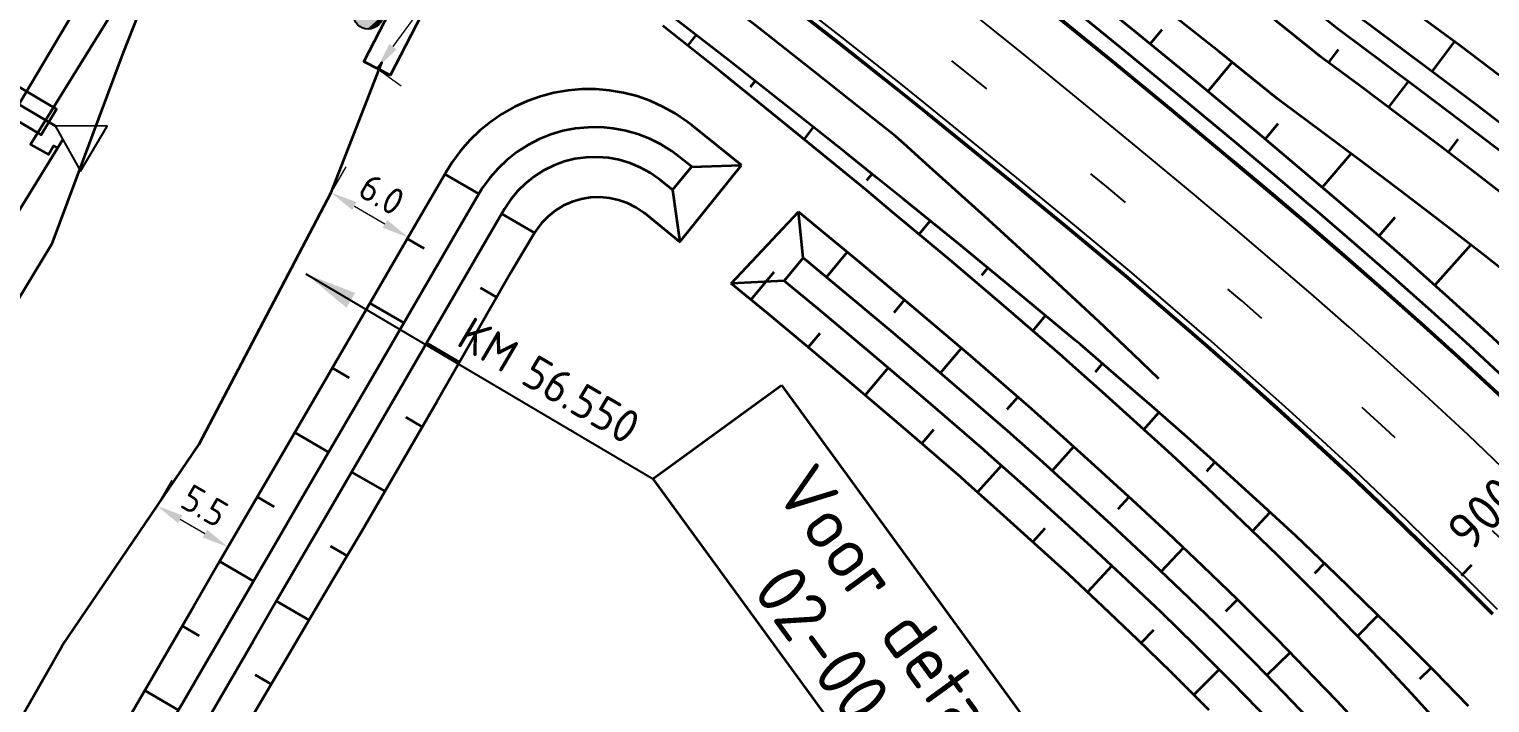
# Model space of a CAD drawing. Header units: metres. Extents: x 134219 to 139178, y 438661 to 444352.
# Drawn here: x 135489.1 to 135587, y 443127.5 to 443172.7 of the extents above; entities that cross this region are included whole.
import ezdxf
from ezdxf.enums import TextEntityAlignment as Align

# ---------------------------------------------------------------- set-up
doc = ezdxf.new("R2010")
doc.units = ezdxf.units.M
doc.linetypes.add('13strp', pattern=[4, 1, -3])
doc.linetypes.add('39strp', pattern=[12, 3, -9])
doc.layers.get('DEFPOINTS').update_dxf_attribs({"color": 193})
for name, color, linetype, lineweight in [('N-WE-AM-KILOMETRERING-S', 7, 'Continuous', 25), ('N-WE-KL-ET_HULPSTUK_MOF-S', 10, 'Continuous', 25), ('N-WE-KL-ET_LS_OV-T35', 3, 'Continuous', 35), ('N-WE-KL-ET_LS_OV_KABEL-G', 10, 'KL-LS-OV-N', 35), ('N-WE-KL-ET_LS_OV_KABEL-M', 7, 'Continuous', 18), ('N-WE-KL-ET_LS_OV_KABEL-T25', 7, 'Continuous', 25), ('N-WE-KL-ET_MANTELBUIS-G', 10, 'Continuous', 35), ('N-WE-VW-VS-S', 160, 'Continuous', 25), ('Utd-geleiderail-nw', 8, 'glm a2ee v014$0$f2m40080', 35), ('Utd-ondergr-bs', 8, 'Continuous', 35), ('Utd-ondergr-nw', 8, '13strp', 35), ('X-XX-AL-AANPIJLING-G', 7, 'Continuous', 18)]:
    doc.layers.add(name, color=color, linetype=linetype, lineweight=lineweight)
doc.layers.add('N-WE-KL-MONITORING-T25', color=2, linetype='Continuous')
doc.layers.add('Utd-weg-nw', color=8, linetype='Continuous')
doc.styles.add('alm a2ee v011$0$rtw_iso', font='NLCS-ISO.ttf')
doc.styles.add('ISO18', font='NLCS-ISO.ttf')
doc.styles.add('ISO25', font='NLCS-ISO.ttf')
doc.styles.add('NLCS-ISO', font='NLCS-ISO.ttf')
doc.styles.add('NLCS_18', font='NLCS-ISO.ttf', dxfattribs={"height": 1.8})
doc.linetypes.add('glm a2ee v014$0$f2m40080', pattern='A,2,-1,[160,RTW.shx,S=0.5,R=0,X=0,Y=0],-1', length=4)
doc.linetypes.add('KL-LS-OV-N', pattern='A,4,-1,[103,NLCS.SHX,S=0.75,R=0,X=0,Y=0],-1,4,-1.5,["0V",Standard,S=1,R=0,X=0,Y=-0.5],-3', length=14.5)
doc.dimstyles.new('NLCS_t18_pijl_Dimension_l3_h1', dxfattribs={"dimtxt": 1.8, "dimasz": 1.8, "dimexe": 2, "dimexo": 2, "dimgap": 0.7, "dimtad": 1, "dimdec": 1, "dimzin": 0, "dimdsep": 46, "dimtxsty": 'NLCS_18', "dimcen": 2.5, "dimdle": 2, "dimclrd": 256, "dimclre": 256, "dimclrt": 256, "dimadec": 1, "dimazin": 0, "dimtfac": 1, "dimtdec": 1, "dimtofl": 0, "dimtmove": 1, "dimatfit": 0, "dimfxl": 0, "dimtolj": 1, "dimtzin": 0, "dimlwd": 18, "dimlwe": 18, "dimarcsym": 0})
doc.dimstyles.new('UTD', dxfattribs={"dimtxt": 1.8, "dimasz": 1.8, "dimexe": 0, "dimexo": 0, "dimgap": 0.5, "dimtad": 1, "dimdec": 1, "dimzin": 1, "dimdsep": 46, "dimtxsty": 'ISO18', "dimcen": 2.5, "dimclrd": 256, "dimclre": 256, "dimclrt": 1, "dimadec": 0, "dimazin": 0, "dimtfac": 1, "dimtdec": 1, "dimtmove": 0, "dimatfit": 3, "dimfxl": 0, "dimlwd": -1, "dimlwe": -1, "dimarcsym": 0})

# ---------------------------------------------------------------- blocks, each defined once
blk = doc.blocks.new('SVW-VS_KAST_DS-SO (1)')
blk.add_lwpolyline([(-1.75, 0), (1.75, 0), (0, 3)], close=True)
blk = doc.blocks.new('*U17')
for points in [[(-0.342, 0.94), (-0.174, -0.985), (-0.174, 0.985)], [(-0.174, 0.985), (0, -1), (0, 1)], [(0, -1), (-0.174, 0.985), (-0.174, -0.985)], [(0.174, -0.985), (0, 1), (0, -1)], [(0, 1), (0.174, -0.985), (0.174, 0.985)], [(0.342, -0.94), (0.174, 0.985), (0.174, -0.985)], [(0.174, 0.985), (0.342, -0.94), (0.342, 0.94)], [(-1, 0), (-0.985, -0.174), (-0.985, 0.174)], [(-0.985, 0.174), (-0.94, -0.342), (-0.94, 0.342)], [(-0.94, -0.342), (-0.985, 0.174), (-0.985, -0.174)], [(-0.94, 0.342), (-0.866, -0.5), (-0.866, 0.5)], [(-0.866, -0.5), (-0.94, 0.342), (-0.94, -0.342)], [(-0.866, 0.5), (-0.766, -0.643), (-0.766, 0.643)], [(-0.766, -0.643), (-0.866, 0.5), (-0.866, -0.5)], [(-0.766, 0.643), (-0.643, -0.766), (-0.643, 0.766)], [(-0.643, -0.766), (-0.766, 0.643), (-0.766, -0.643)], [(-0.643, 0.766), (-0.5, -0.866), (-0.5, 0.866)], [(-0.5, -0.866), (-0.643, 0.766), (-0.643, -0.766)], [(-0.5, 0.866), (-0.342, -0.94), (-0.342, 0.94)], [(-0.342, -0.94), (-0.5, 0.866), (-0.5, -0.866)], [(-0.174, -0.985), (-0.342, 0.94), (-0.342, -0.94)], [(0.5, -0.866), (0.342, 0.94), (0.342, -0.94)], [(0.342, 0.94), (0.5, -0.866), (0.5, 0.866)], [(0.643, -0.766), (0.5, 0.866), (0.5, -0.866)], [(0.5, 0.866), (0.643, -0.766), (0.643, 0.766)], [(0.766, -0.643), (0.643, 0.766), (0.643, -0.766)], [(0.643, 0.766), (0.766, -0.643), (0.766, 0.643)], [(0.866, -0.5), (0.766, 0.643), (0.766, -0.643)], [(0.766, 0.643), (0.866, -0.5), (0.866, 0.5)], [(0.94, -0.342), (0.866, 0.5), (0.866, -0.5)], [(0.866, 0.5), (0.94, -0.342), (0.94, 0.342)], [(0.985, -0.174), (0.94, 0.342), (0.94, -0.342)], [(0.94, 0.342), (0.985, -0.174), (0.985, 0.174)], [(1, 0), (0.985, 0.174), (0.985, -0.174)]]:
    blk.add_solid(points)
blk = doc.blocks.new('SKL-ET_HULP_MOF-SO')
blk.add_circle((0, 0), 1)
blk.add_blockref('*U17', (0, 0))
at = {"style": 'ISO25'}
blk.add_attdef('SM', text='', height=2.25, dxfattribs=at).set_placement((0, 2.5), align=Align.MIDDLE)
blk = doc.blocks.new('SAL-AM_KILOMETRERING-SO (1)')
blk.add_lwpolyline([(10, 0), (19, 0), (37, 0)])
at = {"style": 'NLCS-ISO'}
blk.add_text('KM', height=2.25, dxfattribs=at).set_placement((21, 1))
blk.add_attdef('KM', (26, 1), '', height=2.25, dxfattribs=at)
blk = doc.blocks.new('*D405')
at = {"layer": 'DEFPOINTS', "color": 0, "transparency": 16777216}
for p in [(135524.297, 443186.333), (135512.446, 443170.053), (135512.446, 443170.053)]:
    blk.add_point(p, dxfattribs=at)
at = {"layer": 'N-WE-KL-ET_LS_OV_KABEL-M', "lineweight": 18, "transparency": 16777216}
for p, q in [((135524.297, 443186.333), (135525.914, 443185.156)), ((135512.446, 443170.053), (135514.063, 443168.876))]:
    blk.add_line(p, q, dxfattribs=at)
at = {"layer": 'N-WE-KL-ET_LS_OV_KABEL-M', "linetype": 'Continuous', "lineweight": 18, "transparency": 16777216}
blk.add_line((135523.237, 443184.878), (135513.505, 443171.509), dxfattribs=at)
at = {"layer": 'N-WE-KL-ET_LS_OV_KABEL-M', "transparency": 16777216}
for points in [[(135522.995, 443185.054), (135523.48, 443184.701), (135524.297, 443186.333)], [(135513.263, 443171.685), (135513.748, 443171.332), (135512.446, 443170.053)]]:
    blk.add_solid(points, dxfattribs=at)
at = {"layer": 'N-WE-KL-ET_LS_OV_KABEL-M', "transparency": 16777216, "insert": (135519.043, 443179.224), "char_height": 1.8, "attachment_point": 5, "rotation": 53.94745, "style": 'NLCS_18'}
blk.add_mtext('\\A1;20.1', dxfattribs=at)
blk = doc.blocks.new('*D409')
at = {"layer": 'DEFPOINTS', "color": 0, "transparency": 16777216}
for p in [(135509.375, 443161.728, 1.374), (135514.531, 443158.73, 1.374), (135514.531, 443158.73)]:
    blk.add_point(p, dxfattribs=at)
at = {"layer": 'N-WE-KL-ET_LS_OV_KABEL-M', "lineweight": 18, "transparency": 16777216}
for p, q in [((135509.551, 443162.032), (135510.38, 443163.457)), ((135514.707, 443159.034), (135515.536, 443160.459))]:
    blk.add_line(p, q, dxfattribs=at)
at = {"layer": 'N-WE-KL-ET_LS_OV_KABEL-M', "linetype": 'Continuous', "lineweight": 18, "transparency": 16777216}
blk.add_line((135510.931, 443160.823), (135512.974, 443159.635), dxfattribs=at)
at = {"layer": 'N-WE-KL-ET_LS_OV_KABEL-M', "transparency": 16777216}
for points in [[(135511.082, 443161.083), (135510.78, 443160.564), (135509.375, 443161.728)], [(135513.125, 443159.894), (135512.824, 443159.376), (135514.531, 443158.73)]]:
    blk.add_solid(points, dxfattribs=at)
at = {"layer": 'N-WE-KL-ET_LS_OV_KABEL-M', "transparency": 16777216, "insert": (135512.757, 443161.612), "char_height": 1.8, "attachment_point": 5, "rotation": 329.82722, "style": 'NLCS_18'}
blk.add_mtext('\\A1;6.0', dxfattribs=at)
blk = doc.blocks.new('*D411')
at = {"layer": 'DEFPOINTS', "color": 0, "transparency": 16777216}
for p in [(135497.713, 443140.743), (135502.467, 443137.979), (135502.467, 443137.979)]:
    blk.add_point(p, dxfattribs=at)
at = {"layer": 'N-WE-KL-ET_LS_OV_KABEL-M', "lineweight": 18, "transparency": 16777216}
for p, q in [((135497.713, 443140.743), (135498.718, 443142.472)), ((135502.467, 443137.979), (135503.472, 443139.708))]:
    blk.add_line(p, q, dxfattribs=at)
at = {"layer": 'N-WE-KL-ET_LS_OV_KABEL-M', "linetype": 'Continuous', "lineweight": 18, "transparency": 16777216}
blk.add_line((135499.269, 443139.838), (135500.911, 443138.884), dxfattribs=at)
at = {"layer": 'N-WE-KL-ET_LS_OV_KABEL-M', "transparency": 16777216}
for points in [[(135499.42, 443140.098), (135499.118, 443139.579), (135497.713, 443140.743)], [(135501.061, 443139.143), (135500.76, 443138.625), (135502.467, 443137.979)]]:
    blk.add_solid(points, dxfattribs=at)
at = {"layer": 'N-WE-KL-ET_LS_OV_KABEL-M', "transparency": 16777216, "insert": (135500.894, 443140.744), "char_height": 1.8, "attachment_point": 5, "rotation": 329.82722, "style": 'NLCS_18'}
blk.add_mtext('\\A1;5.5', dxfattribs=at)

msp = doc.modelspace()

# ---------------------------------------------------------------- linework, layer by layer
at = {"layer": 'N-WE-KL-ET_LS_OV-T35'}
for p, q in [((135530.92, 443142.56), (135539.535, 443148.834)), ((135539.535, 443148.834), (135572.995, 443102.891)), ((135530.92, 443142.56), (135564.381, 443096.617))]:
    msp.add_line(p, q, dxfattribs=at)
at = {"layer": 'N-WE-KL-ET_LS_OV_KABEL-G', "flags": 128}
for points, elevation in [([(135677.536, 443516.739), (135677.249, 443516.875), (135668.925, 443498.764), (135635.534, 443430.952), (135612.55, 443385.909), (135589.808, 443343.012), (135564.659, 443296.774), (135543.493, 443259.045), (135530.681, 443235.816), (135520.463, 443218.408), (135519.326, 443216.554), (135520.442, 443215.662), (135519.326, 443213.817), (135518.596, 443213.796), (135516.76, 443211.016), (135515.995, 443210.843), (135516.007, 443210.845), (135504.087, 443190.834), (135504.074, 443190.813), (135504.428, 443189.469), (135504.426, 443189.467), (135489.243, 443164.953), (135490.441, 443164.272), (135490.776, 443164.865), (135490.983, 443164.761)], 7.678), ([(135498.811, 443081.781), (135498.825, 443081.778), (135499.676, 443082.47), (135479.295, 443110.228), (135491.354, 443131.372), (135500.523, 443144.885), (135509.375, 443161.728), (135512.756, 443170.434), (135512.446, 443170.053)], 1.374)]:
    msp.add_lwpolyline(points, dxfattribs=dict(at, elevation=elevation))
for points in [[(135490.889, 443166.2), (135485.783, 443169.216)], [(135491.397, 443165.29), (135483.27, 443152.118), (135471.367, 443133.598), (135470.039, 443132.756)]]:
    msp.add_lwpolyline(points, dxfattribs=at)
at = {"layer": 'N-WE-KL-ET_MANTELBUIS-G', "flags": 128}
msp.add_lwpolyline([(135513.335, 443169.595), (135533.981, 443209.581), (135532.204, 443210.499), (135511.557, 443170.512)], close=True, dxfattribs=at)
msp.add_lwpolyline([(135484.554, 443168.781), (135489.95, 443165.594), (135490.967, 443167.316), (135485.57, 443170.503)], dxfattribs=at)
at = {"layer": 'Utd-geleiderail-nw', "linetype": 'Continuous', "flags": 128}
for points in [[(135547.159, 443165.513), (135545.676, 443166.701), (135541.773, 443169.8), (135537.853, 443172.876), (135533.916, 443175.929), (135529.961, 443178.96), (135525.989, 443181.969), (135522.003, 443184.952), (135522, 443184.954), (135518.245, 443187.732), (135514.472, 443190.492), (135513.974, 443190.854), (135509.931, 443193.774), (135505.874, 443196.672), (135501.803, 443199.552), (135497.72, 443202.417), (135493.624, 443205.267), (135489.519, 443208.106), (135485.405, 443210.936), (135481.284, 443213.758), (135477.156, 443216.576), (135473.026, 443219.389), (135471.358, 443220.524)], [(135574.796, 443160.983), (135572.97, 443162.533), (135570.498, 443164.613), (135570.149, 443164.905), (135566.261, 443168.139), (135562.35, 443171.355), (135558.424, 443174.546)], [(135564.802, 443149.243), (135563.079, 443150.905), (135560.794, 443153.088), (135560.49, 443153.371), (135556.829, 443156.756), (135553.152, 443160.118), (135549.453, 443163.46), (135547.748, 443164.988), (135547.159, 443165.513)], [(135588.566, 443148.736), (135585.624, 443151.462), (135583.063, 443153.78), (135580.494, 443156.059), (135577.916, 443158.307), (135575.444, 443160.432), (135574.796, 443160.982)]]:
    msp.add_lwpolyline(points, dxfattribs=at)
at = {"layer": 'Utd-ondergr-bs', "flags": 128}
for points in [[(135504.738, 443190.64), (135498.168, 443178.044), (135495.388, 443170.994), (135490.646, 443158.242), (135487.816, 443153.568), (135486.019, 443151.71), (135482.977, 443149.635), (135480.064, 443146.736), (135475.463, 443140.097), (135471.985, 443133.812)], [(135500.517, 443187.688), (135494.054, 443177.104), (135481.628, 443156.156), (135470.483, 443136.903), (135471.602, 443136.197), (135471.042, 443134.951)]]:
    msp.add_lwpolyline(points, dxfattribs=at)
at = {"layer": 'Utd-ondergr-nw', "color": 7, "linetype": 'Continuous'}
msp.add_line((135585.063, 443136.075), (135585.766, 443136.786), dxfattribs=at)
at = {"layer": 'Utd-ondergr-nw', "linetype": 'Continuous', "flags": 128}
for points in [[(135589.245, 443155.432), (135586.491, 443157.61), (135583.736, 443159.749), (135580.981, 443161.854), (135578.351, 443163.838), (135575.726, 443165.797), (135573.108, 443167.735), (135572.76, 443168.015), (135568.79, 443171.196), (135564.808, 443174.362), (135560.816, 443177.512), (135558.975, 443178.956), (135556.811, 443180.646), (135552.79, 443183.757), (135548.751, 443186.846), (135544.695, 443189.911), (135540.621, 443192.952), (135536.531, 443195.97), (135532.423, 443198.964), (135528.557, 443201.75), (135524.677, 443204.515), (135524.158, 443204.882), (135519.999, 443207.793), (135518.023, 443209.152)], [(135589.16, 443160.59), (135586.377, 443162.753), (135583.598, 443164.879), (135580.948, 443166.88), (135578.307, 443168.853), (135575.676, 443170.802), (135575.327, 443171.083), (135571.339, 443174.278), (135567.34, 443177.458), (135563.33, 443180.623), (135561.481, 443182.074), (135559.308, 443183.771), (135555.268, 443186.897), (135551.211, 443189.999), (135547.137, 443193.078), (135543.045, 443196.134), (135538.937, 443199.166), (135535.87, 443201.405)], [(135588.803, 443165.513), (135586.003, 443167.658), (135583.335, 443169.674), (135580.679, 443171.66), (135578.036, 443173.619), (135577.685, 443173.901), (135573.681, 443177.11), (135569.666, 443180.304), (135565.64, 443183.481), (135563.783, 443184.938), (135561.601, 443186.643), (135557.545, 443189.782), (135553.471, 443192.897), (135549.381, 443195.989), (135545.272, 443199.057), (135542.222, 443201.311)], [(135587.647, 443169.559), (135584.956, 443171.573), (135582.279, 443173.554), (135579.661, 443175.558), (135579.315, 443175.85), (135575.375, 443179.159), (135571.423, 443182.453), (135567.433, 443185.701), (135565.567, 443187.157), (135563.372, 443188.861), (135559.294, 443191.997), (135555.197, 443195.109), (135551.082, 443198.196), (135546.977, 443201.294), (135546.824, 443201.421)], [(135587.813, 443164.387), (135585.021, 443166.524), (135582.361, 443168.533), (135579.711, 443170.514), (135577.073, 443172.469), (135576.722, 443172.751), (135572.725, 443175.954), (135568.717, 443179.142), (135564.697, 443182.315), (135562.844, 443183.769), (135560.665, 443185.471), (135556.616, 443188.604), (135552.549, 443191.714), (135548.465, 443194.801), (135544.363, 443197.864), (135540.248, 443200.9)], [(135587.15, 443133.461), (135584.803, 443135.811), (135583.186, 443137.394), (135580.429, 443140.083), (135577.631, 443142.734), (135575.19, 443144.993), (135572.726, 443147.228), (135570.242, 443149.443), (135567.851, 443151.543), (135565.447, 443153.631), (135563.033, 443155.707), (135562.696, 443155.989), (135558.855, 443159.185), (135554.996, 443162.359), (135551.118, 443165.51), (135549.328, 443166.953), (135547.223, 443168.64), (135543.309, 443171.747), (135539.378, 443174.831)], [(135587.2, 443133.51), (135584.852, 443135.861), (135583.235, 443137.444), (135580.477, 443140.134), (135577.679, 443142.786), (135575.237, 443145.045), (135572.772, 443147.28), (135570.288, 443149.495), (135567.897, 443151.597), (135565.493, 443153.684), (135563.078, 443155.761), (135562.741, 443156.043), (135558.9, 443159.239), (135555.04, 443162.413), (135551.162, 443165.565), (135549.372, 443167.007), (135547.266, 443168.694), (135543.353, 443171.802), (135539.421, 443174.887)], [(135589.557, 443149.794), (135586.597, 443152.537), (135584.029, 443154.861), (135581.45, 443157.15), (135578.863, 443159.406), (135576.385, 443161.536), (135573.905, 443163.642), (135571.426, 443165.727), (135571.084, 443166.013), (135567.185, 443169.256), (135563.268, 443172.477), (135559.333, 443175.676)], [(135583.906, 443125.756), (135581.747, 443128.141), (135579.552, 443130.494), (135578.035, 443132.078), (135575.425, 443134.76), (135572.762, 443137.411), (135570.427, 443139.675), (135568.06, 443141.92), (135565.663, 443144.15), (135563.346, 443146.268), (135561.009, 443148.377), (135558.652, 443150.477), (135558.324, 443150.764), (135554.572, 443154.007), (135550.795, 443157.221), (135546.993, 443160.406), (135545.236, 443161.861), (135543.168, 443163.562), (135539.323, 443166.696), (135535.46, 443169.809), (135531.579, 443172.899)], [(135585.542, 443127.323), (135583.281, 443129.651), (135580.987, 443131.948), (135579.407, 443133.494), (135576.71, 443136.127), (135573.967, 443138.727), (135571.567, 443140.948), (135569.141, 443143.15), (135566.689, 443145.336), (135564.325, 443147.414), (135561.943, 443149.483), (135559.546, 443151.545), (135559.211, 443151.825), (135555.394, 443155.001), (135551.559, 443158.155), (135547.705, 443161.287), (135545.926, 443162.72), (135543.834, 443164.397), (135539.945, 443167.485), (135536.039, 443170.55), (135532.115, 443173.593)], [(135587.81, 443147.936), (135584.876, 443150.656), (135582.328, 443152.962), (135579.766, 443155.235), (135577.194, 443157.478), (135574.729, 443159.597), (135572.259, 443161.694), (135569.788, 443163.772), (135569.447, 443164.057), (135565.56, 443167.291), (135561.654, 443170.503), (135557.73, 443173.693)], [(135587.858, 443147.987), (135584.924, 443150.707), (135582.375, 443153.014), (135579.812, 443155.287), (135577.24, 443157.53), (135574.774, 443159.65), (135572.304, 443161.747), (135569.833, 443163.826), (135569.492, 443164.111), (135565.605, 443167.345), (135561.698, 443170.557), (135557.774, 443173.747)], [(135533.261, 443171.56), (135533.815, 443172.275)], [(135565.006, 443172.637), (135564.228, 443171.688)], [(135583.103, 443169.847), (135584.598, 443171.838)], [(135576.819, 443171.306), (135576.155, 443170.447)], [(135569.706, 443170.462), (135568.085, 443168.507)], [(135537.459, 443168.82), (135537.758, 443169.201)], [(135581.494, 443169.181), (135580.194, 443167.443)], [(135536.845, 443163.557), (135533.517, 443166.241), (135533.188, 443166.494), (135532.412, 443167.02), (135531.594, 443167.479), (135530.739, 443167.866), (135529.855, 443168.178), (135528.948, 443168.415), (135528.023, 443168.573), (135527.089, 443168.651), (135526.151, 443168.65), (135525.217, 443168.569), (135524.293, 443168.409), (135523.386, 443168.171), (135522.502, 443167.856), (135521.649, 443167.467), (135520.832, 443167.007), (135520.057, 443166.479), (135519.33, 443165.887), (135518.656, 443165.235), (135518.039, 443164.528), (135517.486, 443163.771), (135517.123, 443163.19)], [(135533.511, 443163.483), (135532.674, 443164.129), (135532.182, 443164.497), (135531.464, 443164.948), (135530.707, 443165.33), (135529.917, 443165.64), (135529.102, 443165.873), (135528.268, 443166.028), (135527.423, 443166.105), (135526.575, 443166.101), (135525.731, 443166.018), (135524.898, 443165.856), (135524.085, 443165.616), (135523.297, 443165.3), (135522.543, 443164.912), (135521.829, 443164.454), (135521.161, 443163.931), (135520.545, 443163.348), (135519.987, 443162.709), (135519.492, 443162.021), (135519.255, 443161.637)], [(135541.042, 443165.295), (135541.684, 443166.104)], [(135572.781, 443166.325), (135571.926, 443165.306)], [(135584.827, 443165.305), (135584.169, 443164.442)], [(135532.228, 443161.918), (135531.421, 443162.57), (135531.346, 443162.629), (135530.733, 443163.057), (135530.077, 443163.418), (135529.387, 443163.707), (135528.67, 443163.92), (135527.935, 443164.055), (135527.189, 443164.112), (135526.441, 443164.088), (135525.701, 443163.985), (135524.975, 443163.803), (135524.273, 443163.545), (135523.602, 443163.214), (135522.971, 443162.812), (135522.386, 443162.346), (135521.855, 443161.82), (135521.382, 443161.24), (135520.984, 443160.632)], [(135577.673, 443164.343), (135575.745, 443162.079)], [(135517.123, 443163.19), (135515.246, 443159.961), (135510.22, 443151.316), (135505.194, 443142.671), (135503.373, 443139.538), (135501.81, 443136.85), (135500.168, 443134.025), (135495.142, 443125.38)], [(135519.255, 443161.637), (135516.987, 443162.956)], [(135545.25, 443162.56), (135545.593, 443162.987)], [(135519.255, 443161.637), (135517.514, 443158.642), (135512.488, 443149.997), (135507.462, 443141.352), (135505.641, 443138.219), (135504.078, 443135.531), (135502.436, 443132.706), (135497.41, 443124.061), (135494.145, 443118.446), (135492.891, 443116.289), (135492.644, 443115.835), (135492.297, 443115.061), (135492.024, 443114.258), (135491.827, 443113.433), (135491.71, 443112.593), (135491.671, 443111.746), (135491.713, 443110.898), (135491.835, 443110.059), (135492.035, 443109.235), (135492.311, 443108.433), (135492.662, 443107.661), (135493.084, 443106.925), (135493.502, 443106.325)], [(135532.771, 443158.396), (135530.392, 443160.317), (135530.31, 443160.382), (135529.786, 443160.736), (135529.222, 443161.02), (135528.626, 443161.231), (135528.009, 443161.365), (135527.379, 443161.421), (135526.748, 443161.396), (135526.124, 443161.292), (135525.519, 443161.11), (135524.941, 443160.853), (135524.401, 443160.526), (135523.906, 443160.133), (135523.465, 443159.68), (135523.084, 443159.176), (135522.987, 443159.022)], [(135520.984, 443160.632), (135519.243, 443157.637), (135514.217, 443148.992), (135509.191, 443140.347), (135507.37, 443137.214), (135505.807, 443134.526), (135504.165, 443131.701), (135499.139, 443123.056), (135495.874, 443117.441), (135494.955, 443115.86), (135494.891, 443115.747), (135494.535, 443115.031), (135494.253, 443114.282), (135494.047, 443113.51), (135493.92, 443112.72), (135493.871, 443111.922), (135493.903, 443111.123), (135494.014, 443110.331), (135494.204, 443109.554), (135494.47, 443108.8), (135494.811, 443108.077), (135495.222, 443107.391), (135495.497, 443107.004)], [(135520.791, 443160.299), (135522.987, 443159.022)], [(135587.152, 443115.768), (135585.55, 443117.72), (135584.943, 443118.447), (135583.1, 443120.612), (135581.017, 443122.989), (135578.897, 443125.335), (135576.741, 443127.648), (135575.251, 443129.206), (135573.444, 443131.073), (135572.685, 443131.845), (135570.063, 443134.459), (135567.758, 443136.695), (135565.418, 443138.916), (135563.045, 443141.125), (135560.749, 443143.227), (135558.427, 443145.321), (135556.084, 443147.411), (135555.757, 443147.696), (135552.023, 443150.925), (135548.263, 443154.124), (135544.479, 443157.295), (135542.73, 443158.743), (135540.671, 443160.437)], [(135548.746, 443158.938), (135549.481, 443159.843)], [(135580.617, 443160.063), (135579.536, 443158.819)], [(135522.987, 443159.022), (135521.401, 443156.383), (135516.441, 443147.699), (135511.415, 443139.055), (135509.573, 443135.933), (135507.993, 443133.255), (135506.333, 443130.441), (135501.252, 443121.827), (135497.95, 443116.234), (135497.525, 443115.51), (135497.435, 443115.351), (135497.11, 443114.678), (135496.858, 443113.974), (135496.682, 443113.247), (135496.586, 443112.505), (135496.568, 443111.757), (135496.631, 443111.012), (135496.773, 443110.278), (135496.993, 443109.562), (135497.287, 443108.875), (135497.653, 443108.223), (135497.987, 443107.742)], [(135515.608, 443157.974), (135514.474, 443158.633)], [(135585.702, 443158.223), (135583.291, 443155.517)], [(135587.469, 443111.887), (135585.52, 443114.33), (135583.934, 443116.264), (135583.333, 443116.985), (135581.509, 443119.13), (135579.447, 443121.485), (135577.348, 443123.808), (135575.212, 443126.101), (135573.737, 443127.644), (135571.947, 443129.495), (135571.196, 443130.261), (135568.595, 443132.854), (135566.307, 443135.075), (135563.982, 443137.283), (135561.622, 443139.48), (135559.336, 443141.573), (135557.024, 443143.66), (135554.687, 443145.744), (135554.361, 443146.028), (135550.636, 443149.249), (135546.887, 443152.44), (135543.112, 443155.603), (135541.368, 443157.048), (135540.986, 443157.362)], [(135542.551, 443156.068), (135543.939, 443157.742)], [(135539.012, 443156.396), (135537.488, 443154.543)], [(135539.012, 443156.396), (135537.488, 443154.543)], [(135539.012, 443156.396), (135537.488, 443154.543)], [(135552.957, 443156.198), (135553.353, 443156.679)], [(135519.363, 443155.345), (135520.448, 443154.714)], [(135568.182, 443127.055), (135565.625, 443129.608), (135563.372, 443131.798), (135561.077, 443133.979), (135558.743, 443136.153), (135556.479, 443138.227), (135554.184, 443140.299), (135551.862, 443142.371), (135551.537, 443142.654), (135547.832, 443145.858), (135544.102, 443149.034), (135540.347, 443152.181), (135538.611, 443153.619), (135536.162, 443155.634)], [(135572.345, 443126.208), (135570.571, 443128.044), (135569.826, 443128.803), (135567.245, 443131.378), (135564.973, 443133.585), (135562.662, 443135.781), (135560.314, 443137.968), (135558.037, 443140.052), (135555.733, 443142.132), (135553.403, 443144.211), (135553.077, 443144.494), (135549.362, 443147.708), (135545.621, 443150.892), (135541.855, 443154.047), (135540.115, 443155.489), (135539.716, 443155.817)], [(135514.229, 443152.992), (135511.961, 443154.31)], [(135547.073, 443153.703), (135547.774, 443154.534)], [(135556.353, 443152.467), (135557.206, 443153.493)], [(135542.092, 443152.284), (135541.323, 443151.363)], [(135542.092, 443152.284), (135541.323, 443151.363)], [(135542.092, 443152.284), (135541.323, 443151.363)], [(135515.765, 443151.654), (135517.968, 443150.372)], [(135550.17, 443149.645), (135551.585, 443151.297)], [(135510.582, 443149.328), (135509.448, 443149.988)], [(135546.686, 443149.985), (135545.134, 443148.155)], [(135546.686, 443149.985), (135545.134, 443148.155)], [(135546.686, 443149.985), (135545.134, 443148.155)], [(135560.562, 443149.73), (135561.028, 443150.27)], [(135554.656, 443147.21), (135555.37, 443148.03)], [(135514.363, 443146.685), (135515.475, 443146.038)], [(135563.804, 443145.85), (135564.804, 443146.993)], [(135509.203, 443144.347), (135506.935, 443145.665)], [(135549.703, 443145.827), (135548.919, 443144.918)], [(135549.703, 443145.827), (135548.919, 443144.918)], [(135549.703, 443145.827), (135548.919, 443144.918)], [(135557.652, 443143.092), (135559.107, 443144.708)], [(135568.007, 443143.075), (135568.548, 443143.678)], [(135510.739, 443143.009), (135512.962, 443141.716)], [(135554.255, 443143.45), (135552.662, 443141.657)], [(135554.255, 443143.45), (135552.662, 443141.657)], [(135554.255, 443143.45), (135552.662, 443141.657)], [(135505.556, 443140.683), (135504.422, 443141.342)], [(135562.069, 443140.545), (135562.806, 443141.344)], [(135571.077, 443139.045), (135572.249, 443140.317)], [(135557.168, 443139.221), (135556.361, 443138.333)], [(135557.168, 443139.221), (135556.361, 443138.333)], [(135557.168, 443139.221), (135556.361, 443138.333)], [(135509.332, 443138.043), (135510.438, 443137.4)], [(135564.962, 443136.352), (135566.458, 443137.929)], [(135504.177, 443135.701), (135501.909, 443137.02)], [(135561.652, 443136.721), (135560.016, 443134.967)], [(135561.652, 443136.721), (135560.016, 443134.967)], [(135561.652, 443136.721), (135560.016, 443134.967)], [(135575.259, 443136.229), (135575.897, 443136.897)], [(135505.713, 443134.363), (135507.898, 443133.093)], [(135569.298, 443133.686), (135570.06, 443134.462)], [(135578.106, 443132.004), (135579.486, 443133.417)], [(135500.53, 443132.038), (135499.396, 443132.697)], [(135564.451, 443132.42), (135563.62, 443131.557)], [(135564.451, 443132.42), (135563.62, 443131.557)], [(135564.451, 443132.42), (135563.62, 443131.557)], [(135572.035, 443129.404), (135573.59, 443130.921)], [(135568.849, 443129.779), (135567.151, 443128.084)], [(135568.849, 443129.779), (135567.151, 443128.084)], [(135568.849, 443129.779), (135567.151, 443128.084)], [(135582.275, 443129.144), (135583.037, 443129.896)], [(135504.279, 443129.413), (135505.357, 443128.786)], [(135499.151, 443127.056), (135496.883, 443128.375)]]:
    msp.add_lwpolyline(points, dxfattribs=at)
at = {"layer": 'Utd-ondergr-nw', "linetype": 'Continuous'}
for points in [[(135533.496, 443163.465), (135532.226, 443161.92)], [(135532.719, 443158.438), (135536.845, 443163.557)], [(135533.496, 443163.465), (135536.845, 443163.557)], [(135532.228, 443161.918), (135532.719, 443158.438)], [(135536.162, 443155.634), (135540.671, 443160.437)], [(135540.987, 443157.362), (135540.671, 443160.437)], [(135540.987, 443157.362), (135539.716, 443155.817)], [(135539.716, 443155.817), (135536.162, 443155.634)]]:
    msp.add_lwpolyline(points, dxfattribs=at)
at = {"layer": 'Utd-weg-nw', "linetype": '39strp', "flags": 128}
msp.add_lwpolyline([(135654.756, 442916.091), (135655.282, 442918.688), (135655.912, 442922.005), (135656.086, 442922.969), (135656.495, 442925.331), (135657.033, 442928.664), (135657.523, 442932.005), (135657.968, 442935.352), (135658.366, 442938.705), (135658.717, 442942.063), (135659.021, 442945.425), (135659.279, 442948.792), (135659.49, 442952.162), (135659.655, 442955.534), (135659.772, 442958.908), (135659.843, 442962.284), (135659.866, 442965.66), (135659.843, 442969.036), (135659.773, 442972.412), (135659.656, 442975.786), (135659.492, 442979.159), (135659.281, 442982.529), (135659.024, 442985.895), (135659.001, 442986.161), (135658.72, 442989.258), (135658.369, 442992.616), (135657.971, 442995.969), (135657.527, 442999.316), (135657.037, 443002.656), (135656.5, 443005.99), (135655.917, 443009.315), (135655.288, 443012.633), (135654.613, 443015.941), (135653.891, 443019.239), (135653.125, 443022.527), (135652.312, 443025.804), (135651.454, 443029.07), (135650.551, 443032.323), (135649.603, 443035.564), (135648.61, 443038.791), (135647.572, 443042.004), (135646.49, 443045.202), (135645.363, 443048.385), (135644.192, 443051.552), (135642.978, 443054.702), (135641.719, 443057.835), (135640.418, 443060.95), (135639.073, 443064.047), (135637.685, 443067.125), (135636.255, 443070.184), (135634.782, 443073.222), (135633.268, 443076.24), (135631.711, 443079.236), (135630.113, 443082.21), (135628.474, 443085.162), (135626.794, 443088.091), (135625.707, 443089.937), (135625.074, 443090.996), (135623.313, 443093.877), (135621.513, 443096.733), (135619.673, 443099.564), (135617.794, 443102.369), (135615.876, 443105.148), (135613.919, 443107.9), (135611.925, 443110.624), (135609.893, 443113.321), (135607.824, 443115.989), (135605.718, 443118.628), (135603.575, 443121.237), (135601.397, 443123.817), (135599.183, 443126.366), (135596.933, 443128.884), (135594.649, 443131.37), (135592.331, 443133.825), (135589.979, 443136.247), (135587.593, 443138.636), (135585.949, 443140.244), (135583.133, 443142.961), (135580.282, 443145.632), (135577.798, 443147.905), (135575.295, 443150.15), (135572.776, 443152.371), (135570.355, 443154.475), (135567.924, 443156.562), (135565.486, 443158.636), (135565.148, 443158.919), (135561.29, 443162.129), (135557.413, 443165.316), (135553.519, 443168.481), (135551.721, 443169.93), (135549.607, 443171.625), (135545.676, 443174.745), (135541.728, 443177.843), (135537.762, 443180.919), (135533.779, 443183.972), (135529.778, 443187.002), (135525.76, 443190.009), (135521.978, 443192.807), (135518.181, 443195.585), (135517.673, 443195.954), (135513.606, 443198.891), (135511.03, 443200.732)], dxfattribs=at)
at = {"layer": 'Utd-weg-nw', "linetype": 'Continuous', "flags": 128}
for points in [[(135587.485, 443133.791), (135585.133, 443136.146), (135583.513, 443137.731), (135580.751, 443140.426), (135577.948, 443143.081), (135575.504, 443145.343), (135573.036, 443147.581), (135570.55, 443149.798), (135568.156, 443151.901), (135565.751, 443153.99), (135563.335, 443156.068), (135562.998, 443156.35), (135559.155, 443159.547), (135555.293, 443162.723), (135551.413, 443165.876), (135549.623, 443167.319), (135547.516, 443169.007), (135543.601, 443172.116), (135539.668, 443175.202)], [(135588.385, 443142.758), (135585.516, 443145.495), (135582.615, 443148.184), (135580.093, 443150.466), (135577.554, 443152.719), (135575.002, 443154.944), (135572.553, 443157.049), (135570.097, 443159.135), (135567.637, 443161.204), (135567.298, 443161.488), (135563.425, 443164.71), (135559.534, 443167.91), (135555.624, 443171.087), (135553.82, 443172.541), (135551.697, 443174.242)]]:
    msp.add_lwpolyline(points, dxfattribs=at)

# ---------------------------------------------------------------- block references
at = {"layer": 'N-WE-AM-KILOMETRERING-S'}
ref = msp.add_blockref('SAL-AM_KILOMETRERING-SO (1)', (135499.061, 443161.374), dxfattribs=dict(at, rotation=329.4367379817341))
ref.add_attrib('KM', '56.550', (135521.957, 443149.015), dxfattribs={"layer": 'N-WE-KL-MONITORING-T25', "height": 2.25, "rotation": 329.43674, "style": 'ISO25'})
at = {"layer": 'N-WE-KL-ET_HULPSTUK_MOF-S', "rotation": 306.7634240567722}
msp.add_blockref('SKL-ET_HULP_MOF-SO', (135511.847, 443173.687), dxfattribs=at)
at = {"layer": 'N-WE-VW-VS-S', "rotation": 59.43673798140158}
msp.add_blockref('SVW-VS_KAST_DS-SO (1)', (135493.472, 443164.675), dxfattribs=at)

# ---------------------------------------------------------------- texts
at = {"layer": 'N-WE-KL-ET_LS_OV-T35', "style": 'NLCS-ISO'}
for s, p in [('Voor detail zie tek.nr.', (135552.52, 443123.135)), ('02-00-01-VS bl. 9', (135548.384, 443120.123))]:
    msp.add_text(s, height=3.5, rotation=306.066, dxfattribs=at).set_placement(p, align=Align.CENTER)
at = {"layer": 'N-WE-KL-ET_LS_OV_KABEL-T25', "style": 'NLCS-ISO'}
for s, p in [('RWS VP G-6 VG-YMvKas 4x25mm² (VS)', (135578.841, 443208.563)), ('RWS HDPE Ø50 (4v BREAKOUT)', (135570.758, 443202.676))]:
    msp.add_text(s, height=2.5, rotation=306.066, dxfattribs=at).set_placement(p, align=Align.MIDDLE_LEFT)
at = {"layer": 'Utd-ondergr-nw', "color": 7, "style": 'alm a2ee v011$0$rtw_iso'}
msp.add_text('900.000', height=2.5, rotation=45.3557, dxfattribs=at).set_placement((135585.672, 443137.581))

# ---------------------------------------------------------------- dimensions: what is measured, and where the dimension line sits
at = {"layer": 'N-WE-KL-ET_LS_OV_KABEL-M'}
dim = msp.add_linear_dim(base=(135512.446, 443170.053), p1=(135524.297, 443186.333), p2=(135512.446, 443170.053), angle=233.94745, dimstyle='NLCS_t18_pijl_Dimension_l3_h1', dxfattribs=at)
dim.commit()
dim.dimension.update_dxf_attribs({"geometry": '*D405', "text_midpoint": (135520.337, 443178.283), "dimtype": 161})
for p1, p2, picture, middle in [((135509.375, 443161.728, 1.374), (135514.531, 443158.73, 1.374), '*D409', (135512.757, 443161.612)), ((135497.713, 443140.743), (135502.467, 443137.979), '*D411', (135500.894, 443140.744))]:
    dim = msp.add_aligned_dim(p1=p1, p2=p2, distance=0, dimstyle='NLCS_t18_pijl_Dimension_l3_h1', dxfattribs=at)
    dim.commit()
    dim.dimension.update_dxf_attribs({"geometry": picture, "text_midpoint": middle})

# ---------------------------------------------------------------- leaders
at = {"layer": 'X-XX-AL-AANPIJLING-G'}
msp.add_leader([(135507.672, 443156.29), (135530.92, 443142.56)], dimstyle='UTD', override={"dimasz": 3.5, "dimfxl": 0}, dxfattribs=at)

doc.saveas('drawing.dxf')
